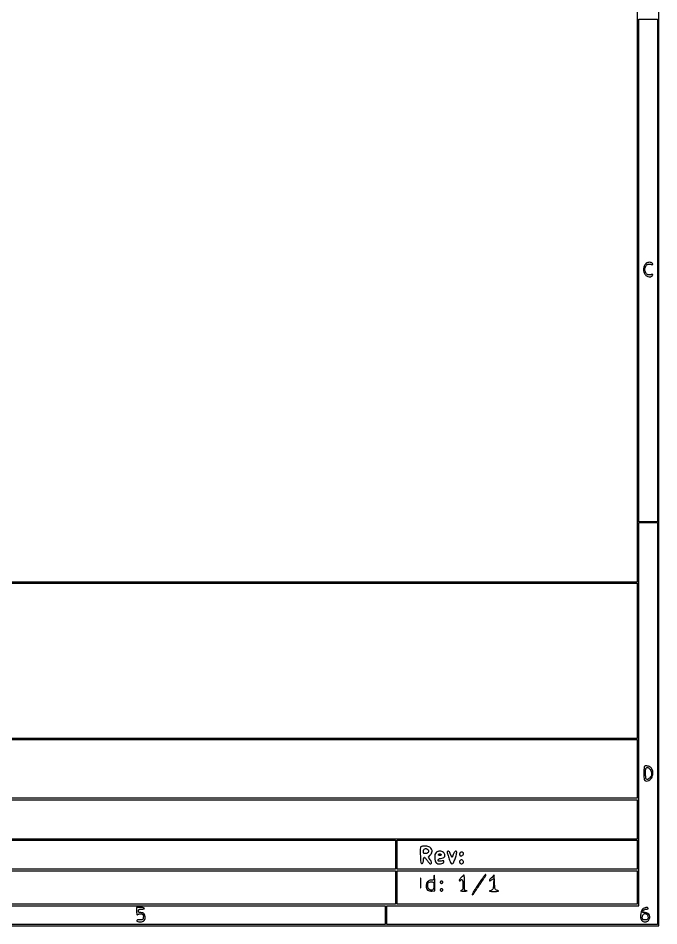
# Model space of a CAD drawing. Extents: x 117 to 3390, y 118 to 2363.
# Drawn here: x 2640 to 3390, y 118 to 1181 of the extents above; entities that cross this region are included whole.
import ezdxf

# ---------------------------------------------------------------- set-up
doc = ezdxf.new("R2010")
doc.units = 0

msp = doc.modelspace()

# ---------------------------------------------------------------- linework, layer by layer
for points in [[(117.463346, 2361.750305, 0.090812), (117.267992, 2360.684755), (117.20352, 2031.426652, 0.000066), (117.180761, 1669.125388, 0.00004), (117.244614, 1239), (117.5, 117.5), (1754, 117.5), (3390.5, 117.5), (3390.5, 1240), (3390.5, 2362.5), (1754.218732, 2362.750305, 0.000029), (901.86696, 2362.831312, 0.000162), (445.294791, 2362.700308, 0.000003), (118.547025, 2362.498846, 0.311453)], [(3375.736157, 893.75, 0.094235), (3373.985954, 891.807661, 0.073327), (3372.878937, 889.182774, 0.07017), (3372.545445, 886.233637, 0.072946), (3373.050072, 883.348281, 0.101619), (3374.829752, 880.249483, 0.118586), (3377.604048, 878.306902, 0.142645), (3380.570677, 878.034946, 0.17323), (3382.958758, 879.450307, 0.055327), (3383.448792, 880.194707, 0.441966), (3383.319854, 880.536572, 0.126858), (3382.648238, 880.621278, 0.008492), (3380.714412, 880.341081, -0.029857), (3378.849593, 880.151754, -0.094547), (3377.613691, 880.334816, -0.109132), (3376.632688, 880.940313, -0.047384), (3375.633209, 882.113281, -0.035608), (3375.007964, 883.156757, -0.028065), (3374.479755, 884.363719, -0.028821), (3374.115581, 885.546094, -0.060362), (3374, 886.5, -0.060362), (3374.115581, 887.453906, -0.028821), (3374.479755, 888.636281, -0.028065), (3375.007964, 889.843243, -0.035608), (3375.633209, 890.886719, -0.047384), (3376.632688, 892.059687, -0.109132), (3377.613691, 892.665184, -0.094547), (3378.849593, 892.848246, -0.029857), (3380.714412, 892.658919, 0.008492), (3382.648238, 892.378722, 0.126858), (3383.319854, 892.463428, 0.441966), (3383.448792, 892.805293, 0.055327), (3382.958758, 893.549693, 0.12764), (3381.560912, 894.556442, 0.085843), (3379.6222, 894.947404, 0.080377), (3377.540797, 894.669606, 0.089331)], [(3373.666667, 304.333333, 0.17142), (3373.401588, 303.778725, 0.007083), (3373.195833, 301.552239, 0.011597), (3373.048381, 298.863797, 0.0079), (3373, 295.801949, 0.016923), (3373.191905, 290.133524, 0.147348), (3374.07048, 287.801336, 0.273317), (3375.791716, 287.105197, 0.060932), (3378.974508, 287.989441, 0.177475), (3382.269246, 291.02204, 0.113729), (3383.564771, 296.116405, 0.117027), (3382.488879, 301.152975, 0.193364), (3379.33688, 304.062018, 0.024842), (3377.343704, 304.708512, 0.054093), (3375.757491, 304.957814, 0.075527), (3374.538208, 304.831837, 0.133707)], [(3380.443296, 300.777494, -0.083162), (3381.605843, 298.340242, -0.081288), (3381.923279, 295.637436, -0.084486), (3381.36455, 293.065024, -0.101079), (3380, 291, -0.054339), (3377.536202, 289.020517, -0.351953), (3376.060457, 289.181372, -0.179079), (3375.188617, 291.077385, -0.019151), (3375, 296, -0.006738), (3375.055076, 300.087071, -0.061037), (3375.319403, 301.849468, -0.17641), (3375.912552, 302.680279, -0.151531), (3376.943296, 303, -0.093028), (3377.80074, 302.839075, -0.048718), (3378.773031, 302.347139, -0.04614), (3379.703849, 301.627743, -0.052447)], [(3111.42719, 209.670857, 0.080952), (3111.238236, 208.761419, 0.005495), (3111.152581, 206.111648, 0.007759), (3111.13413, 202.934715, 0.005737), (3111.208575, 199.420857, 0.006435), (3111.41996, 194.78096, 0.034959), (3111.741879, 192.28538, 0.078085), (3112.236176, 190.948006, 0.271628), (3113, 190.5, 0.176213), (3113.67604, 190.745889, 0.106232), (3114.206009, 191.426728, 0.066184), (3114.585343, 192.580718, 0.025715), (3114.810365, 194.25, -0.017217), (3114.979139, 195.685839, -0.027654), (3115.232141, 196.892166, -0.026462), (3115.524221, 197.788714, -0.318645), (3115.810365, 197.978649, -0.196808), (3116.200344, 197.804682, -0.010771), (3117.124283, 196.794841, -0.0154), (3118.186278, 195.504604, -0.010535), (3119.314854, 193.978649, 0.013668), (3120.456929, 192.454509, 0.019379), (3121.560208, 191.168728, 0.01581), (3122.52595, 190.191577, 0.19223), (3123.005837, 190, 0.192715), (3124.055341, 190.420112, 0.21258), (3124.469557, 191.426804, 0.11018), (3124.066685, 193.017517, 0.042304), (3122.863771, 194.970389), (3120.635989, 197.983626), (3122.817995, 200.306264, 0.129589), (3124.807158, 203.978359, 0.196085), (3124.276122, 207.526756, 0.166812), (3121.254176, 210.094953, 0.093729), (3116.468615, 211, 0.021907), (3114.527799, 210.914925, 0.042567), (3113.000606, 210.648531, 0.056207), (3111.926676, 210.231902, 0.182491)], [(3119.848393, 207.11486, -0.173482), (3120.847377, 205.834045, -0.182652), (3120.77973, 204.241972, -0.149229), (3119.611272, 202.854887, -0.115397), (3117.741449, 202.183578, -0.032895), (3116.183548, 202.10695, -0.195001), (3115.447708, 202.41961, -0.172827), (3115.087, 203.182693, -0.024829), (3115, 204.933578, -0.088126), (3115.341398, 206.855534, -0.201782), (3116.325061, 207.911824, -0.179648), (3117.866233, 208.015646, -0.069263)], [(3129.571429, 203.428571, 0.147498), (3128.366015, 201.182267, 0.051063), (3128.003615, 197.480613, 0.05107), (3128.399573, 193.776687, 0.14522), (3129.624379, 191.518478, 0.144269), (3131.789656, 190.338846, 0.074693), (3134.891497, 190.142644, 0.081473), (3137.656053, 190.844214, 0.247977), (3138.82681, 192.311283, 0.081654), (3138.849529, 193.240639, 0.280661), (3138.4833, 193.688237, 0.118694), (3137.610852, 193.777116, 0.012672), (3135.585126, 193.449992, -0.016069), (3133.704383, 193.159373, -0.093341), (3132.707305, 193.22424, -0.206011), (3132.19411, 193.620436, -0.127437), (3132, 194.369657, -0.144357), (3132.198838, 195.044007, -0.081112), (3132.776393, 195.682489, -0.066411), (3133.658482, 196.212393, -0.048193), (3134.75, 196.564471, 0.009149), (3137.868138, 197.307755, 0.078489), (3139.179545, 197.876115, 0.169588), (3139.789885, 198.647766, 0.083499), (3140, 199.897187, 0.116334), (3139.539903, 201.8479, 0.101035), (3138.241727, 203.504644, 0.093355), (3136.29661, 204.61472, 0.083298), (3134, 205, 0.047729), (3132.790771, 204.884306, 0.03757), (3131.520536, 204.538393, 0.038733), (3130.379588, 204.031056, 0.072518)], [(3142.75784, 204.424506, 0.248821), (3142.612088, 203.949396, 0.009249), (3143.012529, 202.057428, 0.014861), (3143.612101, 199.774123, 0.00968), (3144.433008, 197.174506, 0.019962), (3146.566752, 191.593056, 0.26285), (3148.260414, 190.30109, 0.33029), (3149.927392, 191.212699, 0.026673), (3151.890552, 196.141925, 0.007507), (3153.424508, 200.919685, 0.052982), (3153.884164, 203.312493, 0.171246), (3153.573771, 204.50186, 0.249044), (3152.635696, 205, 0.189692), (3152.012747, 204.754842, 0.043376), (3151.239768, 203.898438, 0.038948), (3150.463007, 202.685747, 0.029455), (3149.799433, 201.25), (3148.327473, 197.5), (3146.714763, 201.25, 0.02389), (3145.61663, 203.500761, 0.098564), (3144.647427, 204.655696, 0.209574), (3143.713218, 204.907172, 0.160144)], [(3157.335833, 202.432783, 0.078973), (3157.190861, 201.748556, 0.061963), (3157.245949, 200.991082, 0.062586), (3157.483256, 200.278264, 0.084958), (3157.87436, 199.72564, 0.258494), (3159.111324, 199.370635, 0.121924), (3160.640913, 200.145839, 0.117488), (3161.667909, 201.568791, 0.240702), (3161.559307, 202.904039, 0.147098), (3160.613164, 203.742481, 0.13688), (3159.332816, 203.950349, 0.134567), (3158.113411, 203.465215, 0.140467)], [(3135.5, 201, -0.210115), (3135.553029, 200.621971, -0.178861), (3135.314314, 200.29375, -0.100989), (3134.768372, 200.071437, -0.046386), (3134, 200, -0.046386), (3133.231628, 200.071437, -0.100989), (3132.685686, 200.29375, -0.178861), (3132.446971, 200.621971, -0.210115), (3132.5, 201, -0.057296), (3132.80183, 201.382513, -0.050113), (3133.195564, 201.70625, -0.052849), (3133.617099, 201.926995, -0.094481), (3134, 202, -0.094481), (3134.382901, 201.926995, -0.052849), (3134.804436, 201.70625, -0.050113), (3135.19817, 201.382513, -0.057296)], [(3157.364193, 193.506689, 0.071134), (3157.202853, 192.799741, 0.060571), (3157.232436, 192.034636, 0.062889), (3157.439231, 191.329453, 0.093908), (3157.8, 190.8, 0.166747), (3159.064085, 190.18165, 0.144478), (3160.52681, 190.421425, 0.150092), (3161.587197, 191.404159, 0.180854), (3161.812423, 192.735492, 0.154135), (3161.089035, 194.071954, 0.150407), (3159.722281, 194.766633, 0.164257), (3158.290763, 194.544505, 0.18322)], [(3111.365231, 167.5, 0.003015), (3111.388524, 163.918009, 0.016608), (3111.476803, 161.989535, 0.841704), (3111.602748, 161.977848, 0.048634), (3111.738404, 162.783522, 0.010684), (3111.852659, 165.149439, 0.00684), (3111.888995, 167.900475, 0.006873), (3111.850642, 170.597616, 0.012749), (3111.73367, 172.783522, 0.11419), (3111.599622, 173.207311, 0.736116), (3111.471507, 173.177035, 0.014373), (3111.386166, 171.090507, 0.003152)], [(3127, 174.166667, -0.026822), (3126.903915, 172.376783, -0.157453), (3126.525394, 171.528265, -0.176104), (3125.747065, 171.112895, -0.035411), (3124.154988, 171, 0.099374), (3121.699918, 170.507192, 0.109387), (3119.720233, 169.111426, 0.103731), (3118.442972, 166.94176, 0.081515), (3118, 164.242688, 0.080525), (3118.450451, 161.463864, 0.131199), (3119.756289, 159.480757, 0.128493), (3121.89975, 158.386582, 0.075588), (3124.788585, 158.19705), (3128.328412, 158.5), (3128.18012, 167.400753, 0.005321), (3128.085952, 170.849256, 0.00812), (3127.923839, 173.838459, 0.003681), (3127.727056, 176.363365, 0.176875), (3127.515914, 176.81742, 0.526109), (3127.31851, 176.780838, 0.056737), (3127.15155, 176.251575, 0.032729), (3127.036217, 175.346833, 0.015341)], [(3158.825999, 173.893375, 0.0238), (3157.862319, 172.755257, 0.040882), (3157.188613, 171.71174, 0.052853), (3156.854699, 170.889973, 0.336271), (3157.0069, 170.495735, 0.118131), (3157.381267, 170.372338, 0.100612), (3157.795184, 170.421123, 0.092547), (3158.185356, 170.635512, 0.082742), (3158.489919, 170.983688, -0.171427), (3159.499701, 171.796373, -0.386429), (3160.332579, 171.444836, -0.090842), (3160.863202, 169.39001, -0.017883), (3161, 165.566422, -0.007079), (3160.941912, 161.463623, -0.088591), (3160.626951, 159.949075, -0.200125), (3159.86153, 159.170357, -0.062239), (3158.25, 158.716254, 0.335382), (3158.103612, 158.56627, 0.418743), (3158.217188, 158.422038, 0.022045), (3159.658402, 158.325976, 0.005618), (3162, 158.299664, 0.005618), (3164.341598, 158.325976, 0.022045), (3165.782812, 158.422038, 0.418743), (3165.896388, 158.56627, 0.335382), (3165.75, 158.716254), (3163, 159.132845), (3163, 168.066422, 0.007878), (3162.946152, 171.483709, 0.013342), (3162.779687, 174.340902, 0.007064), (3162.550017, 176.653079, 0.4271), (3162.25, 176.881328, 0.128927), (3161.825168, 176.694979, 0.011923), (3160.934825, 175.954665, 0.01474), (3159.90487, 175.000966, 0.01104)], [(3179.058942, 166.087979, 0.005441), (3176.025009, 161.451107, 0.009615), (3173.637566, 157.550844, 0.004442), (3171.785453, 154.324847, 0.573587), (3171.975461, 154, 0.248374), (3173.381625, 154.744435, 0.002014), (3180.633841, 165.506419, 0.001723), (3187.8595, 176.403853, 0.355835), (3187.737936, 177.595397, 0.451818), (3187.329083, 177.56947, 0.003137), (3184.949, 174.454575, 0.008787), (3182.206214, 170.681818, 0.005192)], [(3194.75, 174.26846, 0.014627), (3192.58593, 171.866878, 0.159462), (3192.100069, 170.677826, 0.574681), (3192.593317, 170.340917, 0.034039), (3194.546916, 171.438784), (3197.093832, 173.107587), (3196.796916, 166.345444, -0.008011), (3196.55232, 162.267119, -0.071399), (3196.163738, 160.516945, -0.157587), (3195.400952, 159.561308, -0.083187), (3194, 158.938096, 0.003111), (3192.298396, 158.48763, 0.468738), (3192.224279, 158.325649, 0.251142), (3192.425315, 158.178712, 0.001918), (3194.5, 157.896445, 0.021409), (3195.86598, 157.775136, 0.012719), (3197.5, 157.741917, 0.012718), (3199.133997, 157.791842, 0.021363), (3200.5, 157.927103, 0.001926), (3202.570045, 158.229951, 0.248443), (3202.771835, 158.378988, 0.47225), (3202.697013, 158.540098, 0.003167), (3201, 158.968495, -0.101268), (3199.57229, 159.645506, -0.155513), (3198.786319, 160.752039, -0.05796), (3198.368496, 162.887014, -0.005149), (3198, 168.364571), (3197.5, 177.146358)], [(3127, 164.468615, -0.04135), (3126.738736, 161.314863, -0.16746), (3125.832222, 159.644195, -0.231725), (3124.305739, 159.194658, -0.08077), (3122.078141, 159.95818, -0.075533), (3121.138069, 160.661289, -0.084576), (3120.491827, 161.587712, -0.071837), (3120.120506, 162.801349, -0.03839), (3120, 164.368517, -0.029465), (3120.150939, 166.927663, -0.15492), (3120.724636, 168.194526, -0.172605), (3121.886004, 168.823473, -0.038643), (3124.166667, 169, -0.042339), (3125.835635, 168.85842, -0.21386), (3126.593683, 168.350172, -0.128296), (3126.93221, 167.269578, -0.012099)], [(3134.542705, 169.069098, 0.221146), (3134.444975, 168.246757, 0.174599), (3135.002687, 167.53216, 0.137965), (3136.013092, 167.232649, 0.142848), (3137.016312, 167.510081, 0.189436), (3137.503635, 168.160814, 0.165456), (3137.45272, 169.014234, 0.147302), (3136.873321, 169.730681, 0.150691), (3136, 170, 0.08914), (3135.620145, 169.931737, 0.053258), (3135.208109, 169.726548, 0.051122), (3134.828194, 169.425183, 0.061191)], [(3134.542705, 160.069098, 0.221146), (3134.444975, 159.246757, 0.174599), (3135.002687, 158.53216, 0.137965), (3136.013092, 158.232649, 0.142848), (3137.016312, 158.510081, 0.189436), (3137.503635, 159.160814, 0.165456), (3137.45272, 160.014234, 0.147302), (3136.873321, 160.730681, 0.150691), (3136, 161, 0.08914), (3135.620145, 160.931737, 0.053258), (3135.208109, 160.726548, 0.051122), (3134.828194, 160.425183, 0.061191)], [(3070, 130), (3070, 119), (2775.5, 119), (2481, 119), (2481, 129.333333, -0.006022), (2481.048276, 133.341612, -0.009111), (2481.195833, 136.827083, -0.004516), (2481.399803, 139.754503, -0.178563), (2481.666667, 140.333333, -0.198317), (2482.327577, 140.607979, -0.000007), (2568.451042, 140.804167, -0.000353), (2663.450576, 140.952081, -0.000213), (2776.166667, 141), (3070, 141)], [(2779, 134.464816, 0.007673), (2779.043093, 131.656843, 0.126549), (2779.302213, 130.763966, 0.341551), (2779.860261, 130.542154, 0.052917), (2781.037773, 131.020215, -0.055882), (2781.96606, 131.390715, -0.039446), (2783.070093, 131.602183, -0.039898), (2784.172868, 131.635987, -0.064645), (2785.094756, 131.469926, -0.077497), (2786.060251, 130.989146, -0.133608), (2786.6268, 130.300532, -0.09938), (2786.863163, 129.26639, -0.030834), (2786.806984, 127.664526, -0.030408), (2786.511791, 125.805851, -0.178814), (2785.985988, 124.989464, -0.150234), (2785.001843, 124.634144, -0.019665), (2782.75, 124.614063, 0.02863), (2780.066419, 124.542025, 0.255298), (2779.115383, 123.913486, 0.437832), (2779.390821, 123.1311, 0.040275), (2781.573742, 122.392136, 0.082779), (2784.487976, 122.156379, 0.125024), (2786.882038, 122.985018, 0.137714), (2788.438904, 124.777684, 0.110803), (2789, 127.278561, 0.056631), (2788.7017, 129.90383, 0.128553), (2787.782669, 131.660599, 0.138643), (2786.175565, 132.662753, 0.070628), (2783.8, 133, -0.035406), (2782.427122, 133.097338, -0.120246), (2781.6, 133.428571, -0.160281), (2781.152573, 134.038777, -0.07887), (2781, 135, -0.087745), (2781.177287, 136.002462, -0.177212), (2781.6875, 136.607143, -0.10769), (2782.67572, 136.917816, -0.022514), (2784.5, 137, 0.027026), (2785.841111, 137.072542, 0.042582), (2786.971875, 137.29375, 0.052312), (2787.767902, 137.614308, 0.277684), (2788, 138, 0.31052), (2787.732972, 138.388512, 0.036969), (2786.678125, 138.70625, 0.033738), (2785.224757, 138.927717, 0.020945), (2783.5, 139), (2779, 139)], [(3371.509168, 137.010131, 0.113742), (3369.958682, 134.232066, 0.051073), (3369.204041, 130.096449, 0.051071), (3369.29957, 126.053231, 0.166442), (3370.461614, 123.681243, 0.100805), (3372.29439, 122.468732, 0.100901), (3374.454778, 122.070218, 0.101516), (3376.588109, 122.549616, 0.103327), (3378.345012, 123.828741, 0.12552), (3379.91839, 126.808371, 0.161275), (3379.660881, 129.87781, 0.163906), (3377.631643, 132.152557, 0.13009), (3374.429632, 133, -0.011724), (3372.34703, 133.04884, -0.161845), (3371.65267, 133.316402, -0.312333), (3371.500719, 133.85163, -0.040661), (3372, 135, -0.078068), (3372.602331, 135.796922, -0.063312), (3373.461803, 136.43858, -0.061821), (3374.476687, 136.857372, -0.06707), (3375.535184, 137, 0.038692), (3376.479035, 137.073148, 0.057746), (3377.27596, 137.29375, 0.075912), (3377.819221, 137.61715, 0.224226), (3378, 138, 0.348256), (3377.313814, 138.865689, 0.095703), (3375.451651, 138.939262, 0.071462), (3373.197741, 138.256791, 0.099964)], [(3376.954319, 130.555042, -0.074494), (3377.390233, 129.834396, -0.041702), (3377.705273, 128.857434, -0.040508), (3377.863449, 127.793685, -0.051913), (3377.826764, 126.805042, -0.063224), (3377.513529, 125.660351, -0.143851), (3376.955717, 124.969317, -0.117164), (3376.028097, 124.606681, -0.034864), (3374.5, 124.5, -0.034864), (3372.971903, 124.606681, -0.117164), (3372.044283, 124.969317, -0.143851), (3371.486471, 125.660351, -0.063224), (3371.173236, 126.805042, -0.090705), (3371.246698, 128.636333, -0.087365), (3371.961587, 130.349623, -0.097776), (3373.129725, 131.567592, -0.154038), (3374.5, 132, -0.090292), (3375.067174, 131.896736, -0.043004), (3375.738689, 131.575544, -0.040753), (3376.402714, 131.107916, -0.045795)]]:
    msp.add_lwpolyline(points, format="xyb", close=True)
for points in [[(3365, 1428.5), (3365, 520), (2727.5, 520), (2090, 520), (2090, 331.5), (2090, 143), (1116.5, 143), (143, 143), (143, 1240), (143, 2337), (1754, 2337), (3365, 2337)], [(3389, 885.5), (3389, 591), (3378, 591), (3367, 591), (3367, 885.5), (3367, 1180), (3378, 1180), (3389, 1180)], [(3389, 354.5), (3389, 119), (3230.5, 119), (3072, 119), (3072, 130), (3072, 141), (3219.5, 141), (3367, 141), (3367, 365.5), (3367, 590), (3378, 590), (3389, 590)], [(3365, 428), (3365, 337), (2728.5, 337), (2092, 337), (2092, 428), (2092, 519), (2728.5, 519), (3365, 519)], [(3365, 301.5), (3365, 267), (2728.5, 267), (2092, 267), (2092, 301.5), (2092, 336), (2728.5, 336), (3365, 336)], [(3365, 242.001389), (3365, 219.002778), (2728.5, 219.00313), (2092, 219.003482), (2092, 242.001741), (2092, 265), (2728.5, 265), (3365, 265)], [(3082, 201), (3082, 184), (2705, 184), (2328, 184), (2328, 201), (2328, 218), (2705, 218), (3082, 218)], [(3365, 201), (3365, 184), (3224.5, 184), (3084, 184), (3084, 201), (3084, 218), (3224.5, 218), (3365, 218)], [(3082, 162.5), (3082, 143), (2587, 143), (2092, 143), (2092, 162.5), (2092, 182), (2587, 182), (3082, 182)], [(3365, 162.5), (3365, 143), (3224.5, 143), (3084, 143), (3084, 162.5), (3084, 182), (3224.5, 182), (3365, 182)]]:
    msp.add_lwpolyline(points, close=True)

doc.saveas('drawing.dxf')
